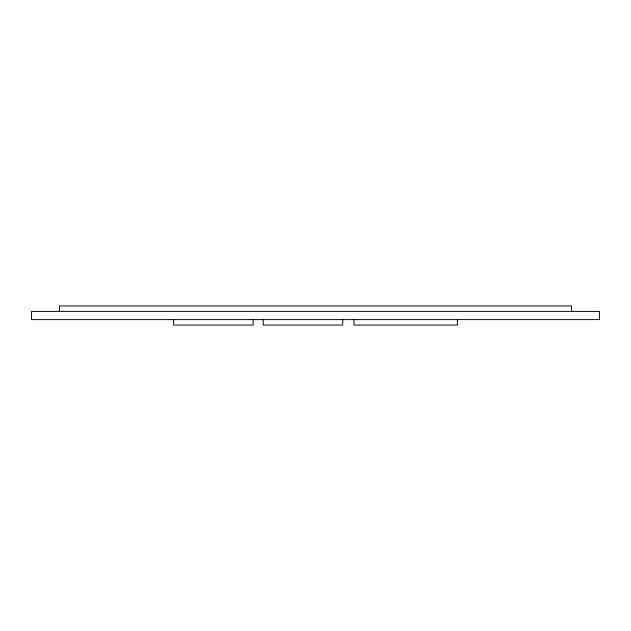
<?xml version="1.0" encoding="UTF-8"?>
<svg xmlns="http://www.w3.org/2000/svg" width="631" height="631" viewBox="0 0 631 631"><rect width="100%" height="100%" fill="white"/><g stroke="black" fill="none" stroke-linecap="round" stroke-linejoin="round"><path stroke-width="0.95" d="M571.576 311.399L571.576 305.932L59.424 305.932L59.424 311.399M457.404 319.601L457.404 325.068L353.983 325.068L353.983 319.601M342.751 319.601L342.751 325.068L263.198 325.068L263.198 319.601M253.149 319.601L253.149 325.068L173.596 325.068L173.596 319.601M599.45 311.399L31.55 311.399L31.55 319.601L599.45 319.601L599.45 311.399"/></g></svg>
